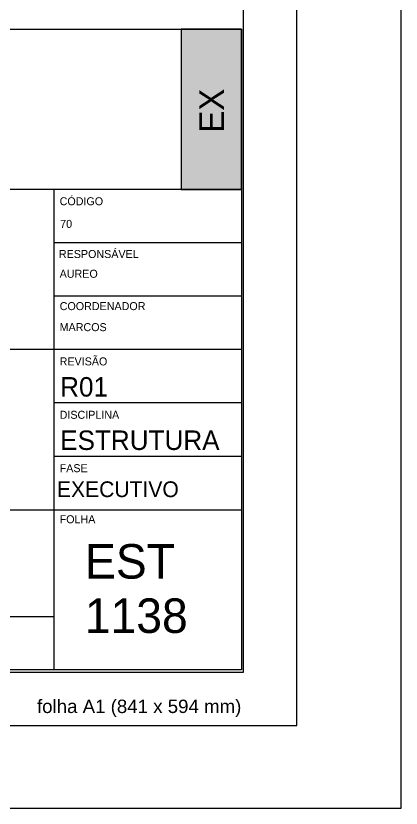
# Model space of a CAD drawing. Extents: x -3.9 to 84.1, y 0 to 62.5.
# Drawn here: x 76.89 to 84.1, y 0 to 14.84 of the extents above; entities that cross this region are included whole.
import ezdxf
from ezdxf.enums import TextEntityAlignment as Align

# ---------------------------------------------------------------- set-up
doc = ezdxf.new("R2010")
doc.units = 0
doc.header["$MEASUREMENT"] = 0
doc.linetypes.add('HIDDEN', pattern=[9.525, 6.35, -3.175])
doc.layers.get('Defpoints').update_dxf_attribs({"linetype": 'CONTINUOUS'})
for name, color, linetype in [('ARQ-MAR', 2, 'CONTINUOUS'), ('ARQ_CAR', 7, 'CONTINUOUS'), ('ARQ_CAR-TXT', 7, 'CONTINUOUS'), ('ARQ_FOLHA', 7, 'CONTINUOUS'), ('ARQ_TXT-2', 2, 'CONTINUOUS'), ('PENA_02', 2, 'CONTINUOUS')]:
    doc.layers.add(name, color=color, linetype=linetype)
doc.styles.add('01-MILLEU', font='GOTHIC.TTF')
doc.styles.add('TQS_ARIAL', font='arial.ttf')

# ---------------------------------------------------------------- blocks, each defined once
blk = doc.blocks.new('*U2')
at = {"layer": 'ARQ_CAR-TXT', "true_color": 0x58ba48}
h = blk.add_hatch(color=85, dxfattribs=at)
h.dxf.hatch_style = 1
h.paths.add_polyline_path([(-11.28, 0), (0, 0), (0, 30), (-11.28, 30)])
at = {"layer": 'ARQ_CAR', "color": 5}
blk.add_lwpolyline([(-11.28, 0), (0, 0), (0, 30), (-11.28, 30)], close=True, dxfattribs=at)
at = {"layer": 'ARQ_CAR-TXT', "color": 4, "style": '01-MILLEU'}
blk.add_text('EX', height=4.614, rotation=90, dxfattribs=at).set_placement((-3.26, 10.64))
at = {"layer": 'ARQ_TXT-2', "style": '01-MILLEU'}
blk.add_text('EXECUTIVO', height=2.95, dxfattribs=at).set_placement((-34.5, -57.63))

msp = doc.modelspace()

# ---------------------------------------------------------------- linework, layer by layer
at = {"layer": 'ARQ-MAR', "color": 5}
msp.add_line((63.809, 3.59), (77.61, 3.59), dxfattribs=at)
at = {"layer": 'ARQ_CAR', "color": 5}
for points in [[(63.61, 2.59), (63.61, 14.59), (81.11, 14.59), (81.11, 2.59)], [(79.982, 11.59), (81.11, 11.59), (81.11, 14.59), (79.982, 14.59)]]:
    msp.add_lwpolyline(points, close=True, dxfattribs=at)
for points in [[(81.11, 11.59), (63.61, 11.59)], [(77.61, 2.59), (77.61, 11.59)], [(81.11, 8.59), (63.61, 8.59)], [(63.61, 5.59), (81.11, 5.59)], [(63.61, 3.59), (77.61, 3.59)]]:
    msp.add_lwpolyline(points, dxfattribs=at)
at = {"layer": 'ARQ_CAR'}
for points in [[(81.11, 10.59), (77.61, 10.59)], [(81.11, 9.59), (77.61, 9.59)], [(81.11, 7.59), (77.61, 7.59)], [(81.11, 6.59), (77.61, 6.59)]]:
    msp.add_lwpolyline(points, dxfattribs=at)
at = {"layer": 'ARQ_FOLHA', "color": 1}
for points in [[(-1.95, 1.55), (82.15, 1.55), (82.15, 60.95), (-1.95, 60.95)], [(0.55, 2.55), (81.15, 2.55), (81.15, 59.95), (0.55, 59.95)]]:
    msp.add_lwpolyline(points, close=True, dxfattribs=at)
at = {"layer": 'Defpoints', "color": 8, "linetype": 'HIDDEN', "ltscale": 100}
msp.add_lwpolyline([(-3.9, 62.5), (-3.9, 0), (84.1, 0), (84.1, 62.5)], close=True, dxfattribs=at)
at = {"layer": 'PENA_02', "linetype": 'Continuous'}
msp.add_lwpolyline([(-1.95, 1.55), (82.15, 1.55), (82.15, 60.95), (-1.95, 60.95), (-1.95, 1.55)], dxfattribs=at)

# ---------------------------------------------------------------- block references
at = {"layer": 'ARQ_CAR', "xscale": 0.09999999999999899, "yscale": 0.09999999999999899, "zscale": 0.09999999999999899}
msp.add_blockref('*U2', (81.11, 11.59), dxfattribs=at)

# ---------------------------------------------------------------- texts
at = {"layer": 'ARQ_CAR-TXT', "color": 1, "style": '01-MILLEU'}
for s, p in [('CÓDIGO ', (77.71, 11.294)), ('RESPONSÁVEL', (77.696, 10.306)), ('COORDENADOR', (77.711, 9.33)), ('REVISÃO', (77.71, 8.294)), ('DISCIPLINA', (77.71, 7.294)), ('FASE', (77.71, 6.294)), ('FOLHA', (77.71, 5.337))]:
    msp.add_text(s, height=0.15, dxfattribs=at).set_placement(p)
at = {"layer": 'ARQ_FOLHA', "insert": (81.11, 2.032), "char_height": 0.25, "width": 8.4157, "attachment_point": 3, "style": 'TQS_ARIAL'}
msp.add_mtext('\\pxt3;folha A1 (841 x 594 mm)', dxfattribs=at)
at = {"layer": 'ARQ_TXT-2', "style": '01-MILLEU'}
for tag, p, s, height in [('70', (77.72, 10.87), 'MC_XXX-XX', 0.15), ('AUREO', (77.71, 9.936), 'ALEXANDRE MILLEU', 0.15), ('MARCOS', (77.71, 8.936), 'ERIKA CRAMEZ', 0.15), ('R01', (77.72, 7.71), 'XXX-XX', 0.365), ('ESTRUTURA', (77.72, 6.71), 'ARQUITETURA', 0.365)]:
    msp.add_attdef(tag, p, s, height=height, dxfattribs=at)
msp.add_attdef('EST', text='AR', height=0.6474, dxfattribs=at).set_placement((78.184, 4.623), align=Align.MIDDLE_LEFT)
msp.add_attdef('1138', text='00X', height=0.6474, dxfattribs=at).set_placement((79.144, 3.606), align=Align.MIDDLE)

doc.saveas('drawing.dxf')
